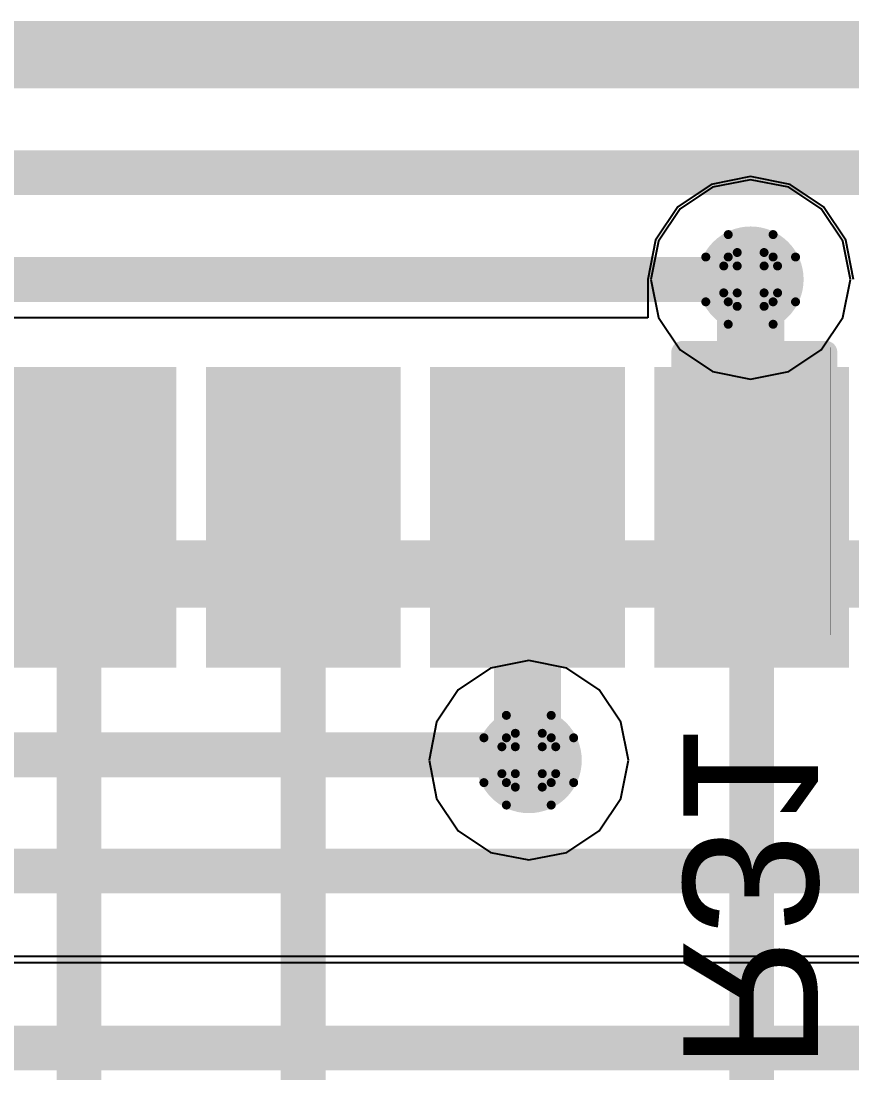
# Model space of a CAD drawing. Header units: inches. Extents: x 0 to 198, y 0 to 199.
# Drawn here: x 3.6201 to 3.8053, y 1.8594 to 2.094 of the extents above; entities that cross this region are included whole.
import ezdxf

# ---------------------------------------------------------------- set-up
doc = ezdxf.new("R2010")
doc.units = ezdxf.units.IN
doc.header["$MEASUREMENT"] = 0
for name, color, linetype in [('Bottom Layer', 5, 'Continuous'), ('Bottom Overlay', 54, 'Continuous'), ('Bottom Paste', 16, 'Continuous'), ('Bottom Solder', 6, 'Continuous'), ('Drill Drawing', 1, 'Continuous'), ('Layer 1', 16, 'Continuous'), ('Layer 2', 76, 'Continuous'), ('Top Layer', 1, 'Continuous'), ('Top Paste', 8, 'Continuous'), ('Top Solder', 216, 'Continuous'), ('Via Holes', 16, 'Continuous')]:
    doc.layers.add(name, color=color, linetype=linetype)
doc.styles.add('Arial', font='', dxfattribs={"height": 0.2})
doc.styles.get('Arial').set_extended_font_data('Arial')

# ---------------------------------------------------------------- blocks, each defined once
blk = doc.blocks.new('41_SMD_UFL_M______47')
at = {"layer": 'Top Layer'}
for points in [[(0.00748, -0.37913), (0.00748, -0.32008), (0.04291, -0.32008), (0.04291, -0.37913)], [(0.05748, -0.37913), (0.05748, -0.32008), (0.09291, -0.32008), (0.09291, -0.37913)], [(0.10748, -0.37913), (0.10748, -0.32008), (0.14291, -0.32008), (0.14291, -0.37913)], [(0.15748, -0.37913), (0.15748, -0.32008), (0.19291, -0.32008), (0.19291, -0.37913)]]:
    blk.add_hatch(color=1, dxfattribs=at).paths.add_polyline_path(points)
at = {"layer": 'Top Paste'}
for points in [[(0.00748, -0.37913), (0.00748, -0.32008), (0.04291, -0.32008), (0.04291, -0.37913)], [(0.05748, -0.37913), (0.05748, -0.32008), (0.09291, -0.32008), (0.09291, -0.37913)], [(0.10748, -0.37913), (0.10748, -0.32008), (0.14291, -0.32008), (0.14291, -0.37913)], [(0.15748, -0.37913), (0.15748, -0.32008), (0.19291, -0.32008), (0.19291, -0.37913)]]:
    blk.add_hatch(color=8, dxfattribs=at).paths.add_polyline_path(points)
at = {"layer": 'Top Solder'}
for points in [[(0.00348, -0.38313), (0.00348, -0.31608), (0.04691, -0.31608), (0.04691, -0.38313)], [(0.05348, -0.38313), (0.05348, -0.31608), (0.09691, -0.31608), (0.09691, -0.38313)], [(0.10348, -0.38313), (0.10348, -0.31608), (0.14691, -0.31608), (0.14691, -0.38313)], [(0.15348, -0.38313), (0.15348, -0.31608), (0.19691, -0.31608), (0.19691, -0.38313)]]:
    blk.add_hatch(color=216, dxfattribs=at).paths.add_polyline_path(points)
blk = doc.blocks.new('R___0402_B_160')
at = {"layer": 'Bottom Layer'}
for points in [[(-0.0095, 0.0125), (-0.0095, -0.0125), (-0.0275, -0.0125), (-0.0275, 0.0125)], [(0.0275, 0.0125), (0.0275, -0.0125), (0.0095, -0.0125), (0.0095, 0.0125)]]:
    blk.add_hatch(color=5, dxfattribs=at).paths.add_polyline_path(points)
at = {"layer": 'Bottom Paste'}
for points in [[(-0.0095, 0.0125), (-0.0095, -0.0125), (-0.0275, -0.0125), (-0.0275, 0.0125)], [(0.0275, 0.0125), (0.0275, -0.0125), (0.0095, -0.0125), (0.0095, 0.0125)]]:
    blk.add_hatch(color=16, dxfattribs=at).paths.add_polyline_path(points)
at = {"layer": 'Bottom Solder'}
for points in [[(-0.00733, 0.01466), (-0.00733, -0.01467), (-0.02967, -0.01467), (-0.02967, 0.01466)], [(0.02967, 0.01466), (0.02967, -0.01467), (0.00733, -0.01467), (0.00733, 0.01466)]]:
    blk.add_hatch(color=6, dxfattribs=at).paths.add_polyline_path(points)
at = {"layer": 'Bottom Overlay'}
for points in [[(0.031, 0.016, 0.005, 0.005, 0), (-0.031, 0.016, 0.005, 0.005, 0)], [(-0.031, -0.016, 0.005, 0.005, 0), (-0.031, 0.016, 0.005, 0.005, 0)], [(0.032, 0.017, 0.000127, 0.000127, 0), (-0.032, 0.017, 0.000127, 0.000127, 0)], [(0.031, -0.016, 0.005, 0.005, 0), (0.031, 0.016, 0.005, 0.005, 0)], [(0.031, -0.016, 0.005, 0.005, 0), (-0.031, -0.016, 0.005, 0.005, 0)]]:
    blk.add_lwpolyline(points, format="xyseb", dxfattribs=at)
for points in [[(-0.03225, 0.016, 0.0025, 0.0025, 1), (-0.02975, 0.016, 0.0025, 0.0025, 1)], [(-0.03225, 0.016, 0.0025, 0.0025, 1), (-0.02975, 0.016, 0.0025, 0.0025, 1)], [(-0.03203, 0.017, 0.0000635, 0.0000635, 1), (-0.03197, 0.017, 0.0000635, 0.0000635, 1)], [(0.02975, 0.016, 0.0025, 0.0025, 1), (0.03225, 0.016, 0.0025, 0.0025, 1)], [(0.02975, 0.016, 0.0025, 0.0025, 1), (0.03225, 0.016, 0.0025, 0.0025, 1)], [(0.03197, 0.017, 0.0000635, 0.0000635, 1), (0.03203, 0.017, 0.0000635, 0.0000635, 1)], [(-0.03225, -0.016, 0.0025, 0.0025, 1), (-0.02975, -0.016, 0.0025, 0.0025, 1)], [(-0.03225, -0.016, 0.0025, 0.0025, 1), (-0.02975, -0.016, 0.0025, 0.0025, 1)], [(0.02975, -0.016, 0.0025, 0.0025, 1), (0.03225, -0.016, 0.0025, 0.0025, 1)], [(0.02975, -0.016, 0.0025, 0.0025, 1), (0.03225, -0.016, 0.0025, 0.0025, 1)]]:
    blk.add_lwpolyline(points, format="xyseb", close=True, dxfattribs=at)

msp = doc.modelspace()

# ---------------------------------------------------------------- hatches: boundary and pattern name
at = {"layer": 'Bottom Layer'}
h = msp.add_hatch(color=5, dxfattribs=at)
edge = h.paths.add_edge_path()
edge.add_arc((3.78274, 2.03639), 0.01181, 0, 360)
h = msp.add_hatch(color=5, dxfattribs=at)
edge = h.paths.add_edge_path()
edge.add_arc((3.73327, 1.92917), 0.01181, 0, 360)
at = {"layer": 'Layer 1'}
h = msp.add_hatch(color=16, dxfattribs=at)
edge = h.paths.add_edge_path()
edge.add_arc((3.78274, 2.03639), 0.01181, 0, 360)
h = msp.add_hatch(color=16, dxfattribs=at)
edge = h.paths.add_edge_path()
edge.add_arc((3.73327, 1.92917), 0.01181, 0, 360)
at = {"layer": 'Layer 2'}
h = msp.add_hatch(color=76, dxfattribs=at)
edge = h.paths.add_edge_path()
edge.add_arc((3.78274, 2.03639), 0.01181, 0, 360)
h = msp.add_hatch(color=76, dxfattribs=at)
edge = h.paths.add_edge_path()
edge.add_arc((3.73327, 1.92917), 0.01181, 0, 360)
at = {"layer": 'Top Layer'}
h = msp.add_hatch(color=1, dxfattribs=at)
edge = h.paths.add_edge_path()
edge.add_arc((3.78274, 2.03639), 0.01181, 0, 360)
h = msp.add_hatch(color=1, dxfattribs=at)
edge = h.paths.add_edge_path()
edge.add_arc((3.73327, 1.92917), 0.01181, 0, 360)
at = {"layer": 'Via Holes'}
h = msp.add_hatch(color=7, dxfattribs=at)
edge = h.paths.add_edge_path()
edge.add_arc((3.78274, 2.03639), 0.00591, 0, 360)
h = msp.add_hatch(color=7, dxfattribs=at)
edge = h.paths.add_edge_path()
edge.add_arc((3.73327, 1.92917), 0.00591, 0, 360)

# ---------------------------------------------------------------- linework, layer by layer
at = {"layer": 'Bottom Layer'}
msp.add_line((3.32035, 1.88407), (3.85706, 1.88407), dxfattribs=at)
for points in [[(3.24086, 2.08651, 0.015, 0.015, 0), (4.05983, 2.08651, 0.015, 0.015, 0)], [(1.04989, 2.0602, 0.01, 0.01, 0), (3.83274, 2.0602, 0.01, 0.01, 0)], [(1.04385, 2.03639, 0.01, 0.01, 0), (3.78274, 2.03639, 0.01, 0.01, 0)], [(3.78274, 2.03639, 0.01, 0.01, 0), (3.78314, 2.03598, 0.01, 0.01, 0)], [(3.78314, 2.00808, 0.01, 0.01, 0), (3.78314, 2.03598, 0.01, 0.01, 0)], [(3.78314, 2.00808, 0.01, 0.01, 0), (3.78355, 2.00767, 0.01, 0.01, 0)], [(3.2592, 1.97067, 0.015, 0.015, 0), (3.78355, 1.97067, 0.015, 0.015, 0)], [(3.78355, 1.97067, 0.015, 0.015, 0), (3.83355, 1.97067, 0.015, 0.015, 0)], [(3.30453, 1.93038, 0.01, 0.01, 0), (3.73205, 1.93038, 0.01, 0.01, 0)], [(3.73205, 1.93038, 0.01, 0.01, 0), (3.73327, 1.92917, 0.01, 0.01, 0)], [(3.3119, 1.90446, 0.01, 0.01, 0), (3.85706, 1.90446, 0.01, 0.01, 0)]]:
    msp.add_lwpolyline(points, format="xyseb", dxfattribs=at)
for points in [[(3.78024, 2.03639, 0.005, 0.005, 1), (3.78524, 2.03639, 0.005, 0.005, 1)], [(3.78024, 2.03639, 0.005, 0.005, 1), (3.78524, 2.03639, 0.005, 0.005, 1)], [(3.78064, 2.03598, 0.005, 0.005, 1), (3.78564, 2.03598, 0.005, 0.005, 1)], [(3.78064, 2.03598, 0.005, 0.005, 1), (3.78564, 2.03598, 0.005, 0.005, 1)], [(3.78064, 2.00808, 0.005, 0.005, 1), (3.78564, 2.00808, 0.005, 0.005, 1)], [(3.78064, 2.00808, 0.005, 0.005, 1), (3.78564, 2.00808, 0.005, 0.005, 1)], [(3.78105, 2.00767, 0.005, 0.005, 1), (3.78605, 2.00767, 0.005, 0.005, 1)], [(3.7798, 1.97067, 0.0075, 0.0075, 1), (3.7873, 1.97067, 0.0075, 0.0075, 1)], [(3.7798, 1.97067, 0.0075, 0.0075, 1), (3.7873, 1.97067, 0.0075, 0.0075, 1)], [(3.72955, 1.93038, 0.005, 0.005, 1), (3.73455, 1.93038, 0.005, 0.005, 1)], [(3.72955, 1.93038, 0.005, 0.005, 1), (3.73455, 1.93038, 0.005, 0.005, 1)], [(3.73077, 1.92917, 0.005, 0.005, 1), (3.73577, 1.92917, 0.005, 0.005, 1)]]:
    msp.add_lwpolyline(points, format="xyseb", close=True, dxfattribs=at)
at = {"layer": 'Drill Drawing'}
for points in [[(3.77774, 2.04139, 0.002, 0.002, 0), (3.77774, 2.04639, 0.002, 0.002, 0)], [(3.77774, 2.04639, 0.002, 0.002, 0), (3.78774, 2.04639, 0.002, 0.002, 0)], [(3.78774, 2.04139, 0.002, 0.002, 0), (3.78774, 2.04639, 0.002, 0.002, 0)], [(3.77974, 2.03939, 0.002, 0.002, 0), (3.77974, 2.04239, 0.002, 0.002, 0)], [(3.77974, 2.04239, 0.002, 0.002, 0), (3.78574, 2.04239, 0.002, 0.002, 0)], [(3.78574, 2.03939, 0.002, 0.002, 0), (3.78574, 2.04239, 0.002, 0.002, 0)], [(3.77274, 2.03139, 0.002, 0.002, 0), (3.77274, 2.04139, 0.002, 0.002, 0)], [(3.77274, 2.04139, 0.002, 0.002, 0), (3.77774, 2.04139, 0.002, 0.002, 0)], [(3.78774, 2.04139, 0.002, 0.002, 0), (3.79274, 2.04139, 0.002, 0.002, 0)], [(3.79274, 2.03139, 0.002, 0.002, 0), (3.79274, 2.04139, 0.002, 0.002, 0)], [(3.77674, 2.03339, 0.002, 0.002, 0), (3.77674, 2.03939, 0.002, 0.002, 0)], [(3.77674, 2.03939, 0.002, 0.002, 0), (3.77974, 2.03939, 0.002, 0.002, 0)], [(3.78574, 2.03939, 0.002, 0.002, 0), (3.78874, 2.03939, 0.002, 0.002, 0)], [(3.78874, 2.03339, 0.002, 0.002, 0), (3.78874, 2.03939, 0.002, 0.002, 0)], [(3.77674, 2.03339, 0.002, 0.002, 0), (3.77974, 2.03339, 0.002, 0.002, 0)], [(3.77974, 2.03039, 0.002, 0.002, 0), (3.77974, 2.03339, 0.002, 0.002, 0)], [(3.78574, 2.03339, 0.002, 0.002, 0), (3.78874, 2.03339, 0.002, 0.002, 0)], [(3.78574, 2.03039, 0.002, 0.002, 0), (3.78574, 2.03339, 0.002, 0.002, 0)], [(3.77274, 2.03139, 0.002, 0.002, 0), (3.77774, 2.03139, 0.002, 0.002, 0)], [(3.77774, 2.02639, 0.002, 0.002, 0), (3.77774, 2.03139, 0.002, 0.002, 0)], [(3.78774, 2.03139, 0.002, 0.002, 0), (3.79274, 2.03139, 0.002, 0.002, 0)], [(3.78774, 2.02639, 0.002, 0.002, 0), (3.78774, 2.03139, 0.002, 0.002, 0)], [(3.77974, 2.03039, 0.002, 0.002, 0), (3.78574, 2.03039, 0.002, 0.002, 0)], [(3.77774, 2.02639, 0.002, 0.002, 0), (3.78774, 2.02639, 0.002, 0.002, 0)], [(3.72827, 1.93417, 0.002, 0.002, 0), (3.72827, 1.93917, 0.002, 0.002, 0)], [(3.72827, 1.93917, 0.002, 0.002, 0), (3.73827, 1.93917, 0.002, 0.002, 0)], [(3.73827, 1.93417, 0.002, 0.002, 0), (3.73827, 1.93917, 0.002, 0.002, 0)], [(3.73027, 1.93217, 0.002, 0.002, 0), (3.73027, 1.93517, 0.002, 0.002, 0)], [(3.73027, 1.93517, 0.002, 0.002, 0), (3.73627, 1.93517, 0.002, 0.002, 0)], [(3.73627, 1.93217, 0.002, 0.002, 0), (3.73627, 1.93517, 0.002, 0.002, 0)], [(3.72327, 1.92417, 0.002, 0.002, 0), (3.72327, 1.93417, 0.002, 0.002, 0)], [(3.72327, 1.93417, 0.002, 0.002, 0), (3.72827, 1.93417, 0.002, 0.002, 0)], [(3.72727, 1.92617, 0.002, 0.002, 0), (3.72727, 1.93217, 0.002, 0.002, 0)], [(3.72727, 1.93217, 0.002, 0.002, 0), (3.73027, 1.93217, 0.002, 0.002, 0)], [(3.73627, 1.93217, 0.002, 0.002, 0), (3.73927, 1.93217, 0.002, 0.002, 0)], [(3.73827, 1.93417, 0.002, 0.002, 0), (3.74327, 1.93417, 0.002, 0.002, 0)], [(3.73927, 1.92617, 0.002, 0.002, 0), (3.73927, 1.93217, 0.002, 0.002, 0)], [(3.74327, 1.92417, 0.002, 0.002, 0), (3.74327, 1.93417, 0.002, 0.002, 0)], [(3.72727, 1.92617, 0.002, 0.002, 0), (3.73027, 1.92617, 0.002, 0.002, 0)], [(3.73027, 1.92317, 0.002, 0.002, 0), (3.73027, 1.92617, 0.002, 0.002, 0)], [(3.73627, 1.92617, 0.002, 0.002, 0), (3.73927, 1.92617, 0.002, 0.002, 0)], [(3.73627, 1.92317, 0.002, 0.002, 0), (3.73627, 1.92617, 0.002, 0.002, 0)], [(3.72327, 1.92417, 0.002, 0.002, 0), (3.72827, 1.92417, 0.002, 0.002, 0)], [(3.72827, 1.91917, 0.002, 0.002, 0), (3.72827, 1.92417, 0.002, 0.002, 0)], [(3.73027, 1.92317, 0.002, 0.002, 0), (3.73627, 1.92317, 0.002, 0.002, 0)], [(3.73827, 1.92417, 0.002, 0.002, 0), (3.74327, 1.92417, 0.002, 0.002, 0)], [(3.73827, 1.91917, 0.002, 0.002, 0), (3.73827, 1.92417, 0.002, 0.002, 0)], [(3.72827, 1.91917, 0.002, 0.002, 0), (3.73827, 1.91917, 0.002, 0.002, 0)]]:
    msp.add_lwpolyline(points, format="xyseb", dxfattribs=at)
for points in [[(3.77724, 2.04639, 0.001, 0.001, 1), (3.77824, 2.04639, 0.001, 0.001, 1)], [(3.77724, 2.04639, 0.001, 0.001, 1), (3.77824, 2.04639, 0.001, 0.001, 1)], [(3.78724, 2.04639, 0.001, 0.001, 1), (3.78824, 2.04639, 0.001, 0.001, 1)], [(3.78724, 2.04639, 0.001, 0.001, 1), (3.78824, 2.04639, 0.001, 0.001, 1)], [(3.77924, 2.04239, 0.001, 0.001, 1), (3.78024, 2.04239, 0.001, 0.001, 1)], [(3.77924, 2.04239, 0.001, 0.001, 1), (3.78024, 2.04239, 0.001, 0.001, 1)], [(3.78524, 2.04239, 0.001, 0.001, 1), (3.78624, 2.04239, 0.001, 0.001, 1)], [(3.78524, 2.04239, 0.001, 0.001, 1), (3.78624, 2.04239, 0.001, 0.001, 1)], [(3.77224, 2.04139, 0.001, 0.001, 1), (3.77324, 2.04139, 0.001, 0.001, 1)], [(3.77224, 2.04139, 0.001, 0.001, 1), (3.77324, 2.04139, 0.001, 0.001, 1)], [(3.77724, 2.04139, 0.001, 0.001, 1), (3.77824, 2.04139, 0.001, 0.001, 1)], [(3.77724, 2.04139, 0.001, 0.001, 1), (3.77824, 2.04139, 0.001, 0.001, 1)], [(3.78724, 2.04139, 0.001, 0.001, 1), (3.78824, 2.04139, 0.001, 0.001, 1)], [(3.78724, 2.04139, 0.001, 0.001, 1), (3.78824, 2.04139, 0.001, 0.001, 1)], [(3.79224, 2.04139, 0.001, 0.001, 1), (3.79324, 2.04139, 0.001, 0.001, 1)], [(3.79224, 2.04139, 0.001, 0.001, 1), (3.79324, 2.04139, 0.001, 0.001, 1)], [(3.77624, 2.03939, 0.001, 0.001, 1), (3.77724, 2.03939, 0.001, 0.001, 1)], [(3.77624, 2.03939, 0.001, 0.001, 1), (3.77724, 2.03939, 0.001, 0.001, 1)], [(3.77924, 2.03939, 0.001, 0.001, 1), (3.78024, 2.03939, 0.001, 0.001, 1)], [(3.77924, 2.03939, 0.001, 0.001, 1), (3.78024, 2.03939, 0.001, 0.001, 1)], [(3.78524, 2.03939, 0.001, 0.001, 1), (3.78624, 2.03939, 0.001, 0.001, 1)], [(3.78524, 2.03939, 0.001, 0.001, 1), (3.78624, 2.03939, 0.001, 0.001, 1)], [(3.78824, 2.03939, 0.001, 0.001, 1), (3.78924, 2.03939, 0.001, 0.001, 1)], [(3.78824, 2.03939, 0.001, 0.001, 1), (3.78924, 2.03939, 0.001, 0.001, 1)], [(3.77624, 2.03339, 0.001, 0.001, 1), (3.77724, 2.03339, 0.001, 0.001, 1)], [(3.77624, 2.03339, 0.001, 0.001, 1), (3.77724, 2.03339, 0.001, 0.001, 1)], [(3.77924, 2.03339, 0.001, 0.001, 1), (3.78024, 2.03339, 0.001, 0.001, 1)], [(3.77924, 2.03339, 0.001, 0.001, 1), (3.78024, 2.03339, 0.001, 0.001, 1)], [(3.78524, 2.03339, 0.001, 0.001, 1), (3.78624, 2.03339, 0.001, 0.001, 1)], [(3.78524, 2.03339, 0.001, 0.001, 1), (3.78624, 2.03339, 0.001, 0.001, 1)], [(3.78824, 2.03339, 0.001, 0.001, 1), (3.78924, 2.03339, 0.001, 0.001, 1)], [(3.78824, 2.03339, 0.001, 0.001, 1), (3.78924, 2.03339, 0.001, 0.001, 1)], [(3.77224, 2.03139, 0.001, 0.001, 1), (3.77324, 2.03139, 0.001, 0.001, 1)], [(3.77224, 2.03139, 0.001, 0.001, 1), (3.77324, 2.03139, 0.001, 0.001, 1)], [(3.77724, 2.03139, 0.001, 0.001, 1), (3.77824, 2.03139, 0.001, 0.001, 1)], [(3.77724, 2.03139, 0.001, 0.001, 1), (3.77824, 2.03139, 0.001, 0.001, 1)], [(3.78724, 2.03139, 0.001, 0.001, 1), (3.78824, 2.03139, 0.001, 0.001, 1)], [(3.78724, 2.03139, 0.001, 0.001, 1), (3.78824, 2.03139, 0.001, 0.001, 1)], [(3.79224, 2.03139, 0.001, 0.001, 1), (3.79324, 2.03139, 0.001, 0.001, 1)], [(3.79224, 2.03139, 0.001, 0.001, 1), (3.79324, 2.03139, 0.001, 0.001, 1)], [(3.77924, 2.03039, 0.001, 0.001, 1), (3.78024, 2.03039, 0.001, 0.001, 1)], [(3.77924, 2.03039, 0.001, 0.001, 1), (3.78024, 2.03039, 0.001, 0.001, 1)], [(3.78524, 2.03039, 0.001, 0.001, 1), (3.78624, 2.03039, 0.001, 0.001, 1)], [(3.78524, 2.03039, 0.001, 0.001, 1), (3.78624, 2.03039, 0.001, 0.001, 1)], [(3.77724, 2.02639, 0.001, 0.001, 1), (3.77824, 2.02639, 0.001, 0.001, 1)], [(3.77724, 2.02639, 0.001, 0.001, 1), (3.77824, 2.02639, 0.001, 0.001, 1)], [(3.78724, 2.02639, 0.001, 0.001, 1), (3.78824, 2.02639, 0.001, 0.001, 1)], [(3.78724, 2.02639, 0.001, 0.001, 1), (3.78824, 2.02639, 0.001, 0.001, 1)], [(3.72777, 1.93917, 0.001, 0.001, 1), (3.72877, 1.93917, 0.001, 0.001, 1)], [(3.72777, 1.93917, 0.001, 0.001, 1), (3.72877, 1.93917, 0.001, 0.001, 1)], [(3.73777, 1.93917, 0.001, 0.001, 1), (3.73877, 1.93917, 0.001, 0.001, 1)], [(3.73777, 1.93917, 0.001, 0.001, 1), (3.73877, 1.93917, 0.001, 0.001, 1)], [(3.72977, 1.93517, 0.001, 0.001, 1), (3.73077, 1.93517, 0.001, 0.001, 1)], [(3.72977, 1.93517, 0.001, 0.001, 1), (3.73077, 1.93517, 0.001, 0.001, 1)], [(3.73577, 1.93517, 0.001, 0.001, 1), (3.73677, 1.93517, 0.001, 0.001, 1)], [(3.73577, 1.93517, 0.001, 0.001, 1), (3.73677, 1.93517, 0.001, 0.001, 1)], [(3.72277, 1.93417, 0.001, 0.001, 1), (3.72377, 1.93417, 0.001, 0.001, 1)], [(3.72277, 1.93417, 0.001, 0.001, 1), (3.72377, 1.93417, 0.001, 0.001, 1)], [(3.72677, 1.93217, 0.001, 0.001, 1), (3.72777, 1.93217, 0.001, 0.001, 1)], [(3.72677, 1.93217, 0.001, 0.001, 1), (3.72777, 1.93217, 0.001, 0.001, 1)], [(3.72777, 1.93417, 0.001, 0.001, 1), (3.72877, 1.93417, 0.001, 0.001, 1)], [(3.72777, 1.93417, 0.001, 0.001, 1), (3.72877, 1.93417, 0.001, 0.001, 1)], [(3.72977, 1.93217, 0.001, 0.001, 1), (3.73077, 1.93217, 0.001, 0.001, 1)], [(3.72977, 1.93217, 0.001, 0.001, 1), (3.73077, 1.93217, 0.001, 0.001, 1)], [(3.73577, 1.93217, 0.001, 0.001, 1), (3.73677, 1.93217, 0.001, 0.001, 1)], [(3.73577, 1.93217, 0.001, 0.001, 1), (3.73677, 1.93217, 0.001, 0.001, 1)], [(3.73777, 1.93417, 0.001, 0.001, 1), (3.73877, 1.93417, 0.001, 0.001, 1)], [(3.73777, 1.93417, 0.001, 0.001, 1), (3.73877, 1.93417, 0.001, 0.001, 1)], [(3.73877, 1.93217, 0.001, 0.001, 1), (3.73977, 1.93217, 0.001, 0.001, 1)], [(3.73877, 1.93217, 0.001, 0.001, 1), (3.73977, 1.93217, 0.001, 0.001, 1)], [(3.74277, 1.93417, 0.001, 0.001, 1), (3.74377, 1.93417, 0.001, 0.001, 1)], [(3.74277, 1.93417, 0.001, 0.001, 1), (3.74377, 1.93417, 0.001, 0.001, 1)], [(3.72677, 1.92617, 0.001, 0.001, 1), (3.72777, 1.92617, 0.001, 0.001, 1)], [(3.72677, 1.92617, 0.001, 0.001, 1), (3.72777, 1.92617, 0.001, 0.001, 1)], [(3.72977, 1.92617, 0.001, 0.001, 1), (3.73077, 1.92617, 0.001, 0.001, 1)], [(3.72977, 1.92617, 0.001, 0.001, 1), (3.73077, 1.92617, 0.001, 0.001, 1)], [(3.73577, 1.92617, 0.001, 0.001, 1), (3.73677, 1.92617, 0.001, 0.001, 1)], [(3.73577, 1.92617, 0.001, 0.001, 1), (3.73677, 1.92617, 0.001, 0.001, 1)], [(3.73877, 1.92617, 0.001, 0.001, 1), (3.73977, 1.92617, 0.001, 0.001, 1)], [(3.73877, 1.92617, 0.001, 0.001, 1), (3.73977, 1.92617, 0.001, 0.001, 1)], [(3.72277, 1.92417, 0.001, 0.001, 1), (3.72377, 1.92417, 0.001, 0.001, 1)], [(3.72277, 1.92417, 0.001, 0.001, 1), (3.72377, 1.92417, 0.001, 0.001, 1)], [(3.72777, 1.92417, 0.001, 0.001, 1), (3.72877, 1.92417, 0.001, 0.001, 1)], [(3.72777, 1.92417, 0.001, 0.001, 1), (3.72877, 1.92417, 0.001, 0.001, 1)], [(3.72977, 1.92317, 0.001, 0.001, 1), (3.73077, 1.92317, 0.001, 0.001, 1)], [(3.72977, 1.92317, 0.001, 0.001, 1), (3.73077, 1.92317, 0.001, 0.001, 1)], [(3.73577, 1.92317, 0.001, 0.001, 1), (3.73677, 1.92317, 0.001, 0.001, 1)], [(3.73577, 1.92317, 0.001, 0.001, 1), (3.73677, 1.92317, 0.001, 0.001, 1)], [(3.73777, 1.92417, 0.001, 0.001, 1), (3.73877, 1.92417, 0.001, 0.001, 1)], [(3.73777, 1.92417, 0.001, 0.001, 1), (3.73877, 1.92417, 0.001, 0.001, 1)], [(3.74277, 1.92417, 0.001, 0.001, 1), (3.74377, 1.92417, 0.001, 0.001, 1)], [(3.74277, 1.92417, 0.001, 0.001, 1), (3.74377, 1.92417, 0.001, 0.001, 1)], [(3.72777, 1.91917, 0.001, 0.001, 1), (3.72877, 1.91917, 0.001, 0.001, 1)], [(3.72777, 1.91917, 0.001, 0.001, 1), (3.72877, 1.91917, 0.001, 0.001, 1)], [(3.73777, 1.91917, 0.001, 0.001, 1), (3.73877, 1.91917, 0.001, 0.001, 1)], [(3.73777, 1.91917, 0.001, 0.001, 1), (3.73877, 1.91917, 0.001, 0.001, 1)]]:
    msp.add_lwpolyline(points, format="xyseb", close=True, dxfattribs=at)
at = {"layer": 'Layer 1'}
for p, q in [((3.78274, 2.05863), (3.77423, 2.05694)), ((3.79125, 2.05694), (3.78274, 2.05863)), ((3.77423, 2.05694), (3.76701, 2.05212)), ((3.79846, 2.05212), (3.79125, 2.05694)), ((3.76701, 2.05212), (3.76219, 2.0449)), ((3.80328, 2.0449), (3.79846, 2.05212)), ((3.76219, 2.0449), (3.7605, 2.03639)), ((3.80498, 2.03639), (3.80328, 2.0449)), ((3.7605, 2.03639), (3.76219, 2.02788)), ((3.80328, 2.02788), (3.80498, 2.03639)), ((3.76219, 2.02788), (3.76701, 2.02067)), ((3.79846, 2.02067), (3.80328, 2.02788)), ((3.76701, 2.02067), (3.77423, 2.01585)), ((3.79125, 2.01585), (3.79846, 2.02067)), ((3.77423, 2.01585), (3.78274, 2.01415)), ((3.78274, 2.01415), (3.79125, 2.01585)), ((3.72476, 1.94971), (3.71754, 1.94489)), ((3.73327, 1.9514), (3.72476, 1.94971)), ((3.74178, 1.94971), (3.73327, 1.9514)), ((3.74899, 1.94489), (3.74178, 1.94971)), ((3.71754, 1.94489), (3.71272, 1.93768)), ((3.75381, 1.93768), (3.74899, 1.94489)), ((3.71272, 1.93768), (3.71103, 1.92917)), ((3.7555, 1.92917), (3.75381, 1.93768)), ((3.71103, 1.92917), (3.71272, 1.92066)), ((3.75381, 1.92066), (3.7555, 1.92917)), ((3.71272, 1.92066), (3.71754, 1.91344)), ((3.74899, 1.91344), (3.75381, 1.92066)), ((3.71754, 1.91344), (3.72476, 1.90862)), ((3.74178, 1.90862), (3.74899, 1.91344)), ((3.72476, 1.90862), (3.73327, 1.90693)), ((3.73327, 1.90693), (3.74178, 1.90862))]:
    msp.add_line(p, q, dxfattribs=at)
at = {"layer": 'Layer 2'}
for p, q in [((3.78274, 2.05863), (3.77423, 2.05694)), ((3.79125, 2.05694), (3.78274, 2.05863)), ((3.77423, 2.05694), (3.76701, 2.05212)), ((3.79846, 2.05212), (3.79125, 2.05694)), ((3.76701, 2.05212), (3.76219, 2.0449)), ((3.80328, 2.0449), (3.79846, 2.05212)), ((3.76219, 2.0449), (3.7605, 2.03639)), ((3.80498, 2.03639), (3.80328, 2.0449)), ((3.7605, 2.03639), (3.76219, 2.02788)), ((3.80328, 2.02788), (3.80498, 2.03639)), ((3.76219, 2.02788), (3.76701, 2.02067)), ((3.79846, 2.02067), (3.80328, 2.02788)), ((3.76701, 2.02067), (3.77423, 2.01585)), ((3.79125, 2.01585), (3.79846, 2.02067)), ((3.77423, 2.01585), (3.78274, 2.01415)), ((3.78274, 2.01415), (3.79125, 2.01585)), ((3.72476, 1.94971), (3.71754, 1.94489)), ((3.73327, 1.9514), (3.72476, 1.94971)), ((3.74178, 1.94971), (3.73327, 1.9514)), ((3.74899, 1.94489), (3.74178, 1.94971)), ((3.71754, 1.94489), (3.71272, 1.93768)), ((3.75381, 1.93768), (3.74899, 1.94489)), ((3.71272, 1.93768), (3.71103, 1.92917)), ((3.7555, 1.92917), (3.75381, 1.93768)), ((3.71103, 1.92917), (3.71272, 1.92066)), ((3.75381, 1.92066), (3.7555, 1.92917)), ((3.71272, 1.92066), (3.71754, 1.91344)), ((3.74899, 1.91344), (3.75381, 1.92066)), ((3.71754, 1.91344), (3.72476, 1.90862)), ((3.74178, 1.90862), (3.74899, 1.91344)), ((3.72476, 1.90862), (3.73327, 1.90693)), ((3.73327, 1.90693), (3.74178, 1.90862)), ((4.24126, 1.88539), (3.02471, 1.88539))]:
    msp.add_line(p, q, dxfattribs=at)
msp.add_lwpolyline([(2.925, 1.865, 0.01, 0.01, 0), (4.25, 1.865, 0.01, 0.01, 0)], format="xyseb", dxfattribs=at)
at = {"layer": 'Top Layer'}
for p, q in [((3.77396, 2.05759), (3.76652, 2.05261)), ((3.78274, 2.05933), (3.77396, 2.05759)), ((3.79152, 2.05759), (3.78274, 2.05933)), ((3.79896, 2.05261), (3.79152, 2.05759)), ((3.76652, 2.05261), (3.76154, 2.04517)), ((3.80393, 2.04517), (3.79896, 2.05261)), ((3.76154, 2.04517), (3.7598, 2.03639)), ((3.80568, 2.03639), (3.80393, 2.04517)), ((3.7598, 2.03639), (3.7598, 2.02784)), ((3.7598, 2.02784), (3.55592, 2.02784))]:
    msp.add_line(p, q, dxfattribs=at)
for points in [[(3.78274, 1.98356, 0.015, 0.015, 0), (3.78274, 2.03639, 0.015, 0.015, 0)], [(3.73298, 1.92945, 0.015, 0.015, 0), (3.73298, 1.98332, 0.015, 0.015, 0)], [(3.63298, 1.77085, 0.01, 0.01, 0), (3.63298, 1.98332, 0.01, 0.01, 0)], [(3.68298, 1.792, 0.01, 0.01, 0), (3.68298, 1.98332, 0.01, 0.01, 0)], [(3.78274, 1.98356, 0.01, 0.01, 0), (3.78298, 1.98332, 0.01, 0.01, 0)], [(3.78298, 1.81079, 0.01, 0.01, 0), (3.78298, 1.98332, 0.01, 0.01, 0)], [(3.73298, 1.92945, 0.015, 0.015, 0), (3.73327, 1.92917, 0.015, 0.015, 0)]]:
    msp.add_lwpolyline(points, format="xyseb", dxfattribs=at)
for points in [[(3.77899, 2.03639, 0.0075, 0.0075, 1), (3.78649, 2.03639, 0.0075, 0.0075, 1)], [(3.72923, 1.98332, 0.0075, 0.0075, 1), (3.73673, 1.98332, 0.0075, 0.0075, 1)], [(3.77899, 1.98356, 0.0075, 0.0075, 1), (3.78649, 1.98356, 0.0075, 0.0075, 1)], [(3.63048, 1.98332, 0.005, 0.005, 1), (3.63548, 1.98332, 0.005, 0.005, 1)], [(3.68048, 1.98332, 0.005, 0.005, 1), (3.68548, 1.98332, 0.005, 0.005, 1)], [(3.78024, 1.98356, 0.005, 0.005, 1), (3.78524, 1.98356, 0.005, 0.005, 1)], [(3.78048, 1.98332, 0.005, 0.005, 1), (3.78548, 1.98332, 0.005, 0.005, 1)], [(3.78048, 1.98332, 0.005, 0.005, 1), (3.78548, 1.98332, 0.005, 0.005, 1)], [(3.72923, 1.92945, 0.0075, 0.0075, 1), (3.73673, 1.92945, 0.0075, 0.0075, 1)], [(3.72923, 1.92945, 0.0075, 0.0075, 1), (3.73673, 1.92945, 0.0075, 0.0075, 1)], [(3.72952, 1.92917, 0.0075, 0.0075, 1), (3.73702, 1.92917, 0.0075, 0.0075, 1)]]:
    msp.add_lwpolyline(points, format="xyseb", close=True, dxfattribs=at)

# ---------------------------------------------------------------- block references
msp.add_blockref('41_SMD_UFL_M______47', (3.60778, 2.33292))
at = {"rotation": 270}
msp.add_blockref('R___0402_B_160', (3.78355, 1.98917), dxfattribs=at)

# ---------------------------------------------------------------- texts
at = {"layer": 'Bottom Overlay', "style": 'Arial', "text_generation_flag": 2}
msp.add_text('R31', height=0.03, rotation=270, dxfattribs=at).set_placement((3.76774, 1.86001))

doc.saveas('drawing.dxf')
